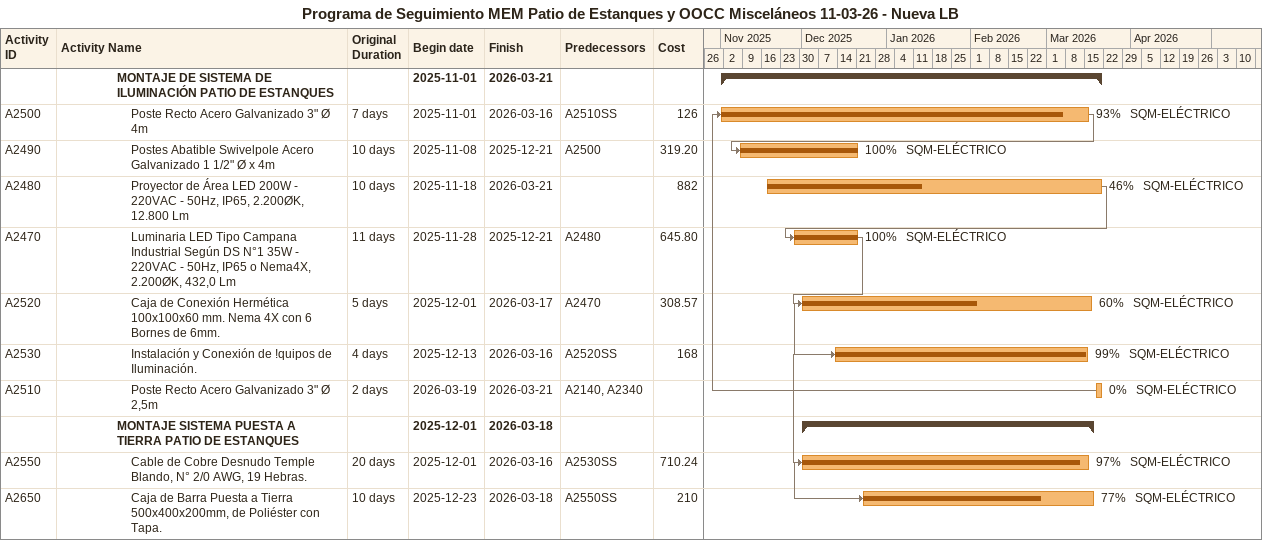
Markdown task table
Programa de Seguimiento MEM Patio de Estanques y OOCC Misceláneos 11-03-26 - Nueva LB

| ID | Level | Task | Original duration | Start | Finish | Predecessors | Resources | % complete | Cost |
|---|---|---|---|---|---|---|---|---|---|
|  | 5 | **MONTAJE DE SISTEMA DE ILUMINACIÓN PATIO DE ESTANQUES** |  | 2025-11-01 | 2026-03-21 |  |  |  |  |
| A2500 | 6 | Poste Recto Acero Galvanizado 3" Ø 4m | 7d | 2025-11-01 | 2026-03-16 | A2510SS | SQM-ELÉCTRICO | 93 | 126 |
| A2490 | 6 | Postes Abatible Swivelpole Acero Galvanizado 1 1/2" Ø x 4m | 10d | 2025-11-08 | 2025-12-21 | A2500 | SQM-ELÉCTRICO | 100 | 319.20 |
| A2480 | 6 | Proyector de Área LED 200W - 220VAC - 50Hz, IP65, 2.200ØK, 12.800 Lm | 10d | 2025-11-18 | 2026-03-21 |  | SQM-ELÉCTRICO | 46 | 882 |
| A2470 | 6 | Luminaria LED Tipo Campana Industrial Según DS N°1 35W - 220VAC - 50Hz, IP65 o Nema4X, 2.200ØK, 432,0 Lm | 11d | 2025-11-28 | 2025-12-21 | A2480 | SQM-ELÉCTRICO | 100 | 645.80 |
| A2520 | 6 | Caja de Conexión Hermética 100x100x60 mm. Nema 4X con 6 Bornes de 6mm. | 5d | 2025-12-01 | 2026-03-17 | A2470 | SQM-ELÉCTRICO | 60 | 308.57 |
| A2530 | 6 | Instalación y Conexión de !quipos de Iluminación. | 4d | 2025-12-13 | 2026-03-16 | A2520SS | SQM-ELÉCTRICO | 99 | 168 |
| A2510 | 6 | Poste Recto Acero Galvanizado 3" Ø 2,5m | 2d | 2026-03-19 | 2026-03-21 | A2140, A2340 | SQM-ELÉCTRICO | 0 |  |
|  | 5 | **MONTAJE SISTEMA PUESTA A TIERRA PATIO DE ESTANQUES** |  | 2025-12-01 | 2026-03-18 |  |  |  |  |
| A2550 | 6 | Cable de Cobre Desnudo Temple Blando, N° 2/0 AWG, 19 Hebras. | 20d | 2025-12-01 | 2026-03-16 | A2530SS | SQM-ELÉCTRICO | 97 | 710.24 |
| A2650 | 6 | Caja de Barra Puesta a Tierra 500x400x200mm, de Poliéster con Tapa. | 10d | 2025-12-23 | 2026-03-18 | A2550SS | SQM-ELÉCTRICO | 77 | 210 |
